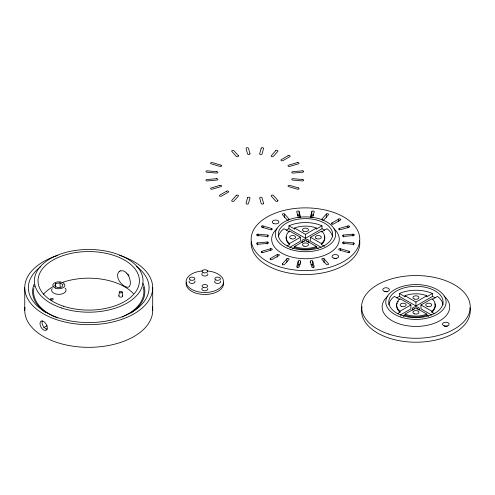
<?xml version="1.0" encoding="UTF-8"?>
<svg xmlns="http://www.w3.org/2000/svg" width="495" height="495" viewBox="0 0 495 495"><rect width="100%" height="100%" fill="white"/><g stroke="black" fill="none" stroke-linecap="round" stroke-linejoin="round"><path stroke-width="0.74" d="M118.874 295.886L119.388 291.988M55.267 287.143L55.78 283.499L59.975 282.849L63.051 284.625L61.925 287.044L57.723 287.694L54.654 285.918L55.78 283.499M298.238 261.15L296.722 266.656A1.207 0.699 0 0 0 297.73 267.455A1.207 0.699 0 0 0 299.11 266.873L300.62 261.366A1.207 0.699 0 0 0 299.617 260.568A1.207 0.699 0 0 0 298.238 261.15L298.238 265.091L297.483 267.844M312.481 217.621A1.207 0.699 0 0 0 312.704 217.317L314.214 211.81A1.207 0.699 0 0 0 313.211 211.012A1.207 0.699 0 0 0 311.831 211.594L310.322 217.095A1.207 0.699 0 0 0 310.495 217.583M311.262 217.596L311.831 215.535L311.831 211.594M282.478 263.755L286.859 258.786A1.207 0.699 0 0 1 288.48 258.483A1.207 0.699 0 0 1 289.012 259.417L284.625 264.386A1.207 0.699 0 0 1 283.004 264.689A1.207 0.699 0 0 1 282.478 263.755L282.478 265.066M326.316 214.081L321.929 219.044A1.207 0.699 0 0 0 322.455 219.984A1.207 0.699 0 0 0 324.083 219.681L328.463 214.712A1.207 0.699 0 0 0 327.938 213.772A1.207 0.699 0 0 0 326.316 214.081L326.316 217.367M119.159 271.619L118.806 271.965A8.953 5.977 50.7 0 0 118.806 280.046L119.159 280.696A9.089 5.847 53.5 0 0 120.415 282.558L122.958 285.145A9.059 5.358 58.8 0 0 124.573 286.259A9.059 5.099 61.2 0 0 126.101 286.958L126.584 287.094A9.089 4.845 63.5 0 0 127.902 287.174L128.279 287.1A9.089 4.566 65.7 0 0 129.257 286.531L129.523 286.234A8.953 4.214 67.9 0 0 129.523 278.153L129.257 277.454A9.089 4.566 65.7 0 0 128.279 275.43L127.902 274.799M324.516 246.349L321.397 244.549L321.527 243.453A19.311 11.15 0 0 0 321.527 231.066L310.483 237.26L310.483 241.201L321.063 247.314M321.397 244.549L321.527 244.443A19.311 11.15 0 0 0 324.411 236.072M434.356 313.675L431.863 312.227L431.993 311.138A19.311 11.15 0 0 0 431.993 298.751L420.948 304.945L420.948 308.886L431.529 314.993M431.863 312.227L431.993 312.122A19.311 11.15 0 0 0 434.876 303.757M43.758 327.684L47.087 325.766M287.05 245.99L289.55 244.542L289.55 243.559L300.459 237.26L300.459 241.201L289.878 247.314M294.742 228.975L294.556 228.065L305.471 234.364L316.385 228.065L316.2 228.975M316.385 229.049L322.004 225.807L322.004 228.764L305.471 238.312L288.938 228.764A27.157 15.679 0 0 0 286.265 230.113M270.474 258.452L277.305 254.51A1.207 0.699 0 0 1 279.013 254.51A1.207 0.699 0 0 1 279.013 255.494L272.182 259.436A1.207 0.699 0 0 1 270.474 259.436A1.207 0.699 0 0 1 270.474 258.452L270.474 259.764M331.928 222.973L338.753 219.031A1.207 0.699 0 0 1 340.461 219.031A1.207 0.699 0 0 1 340.461 220.015L333.636 223.957A1.207 0.699 0 0 1 331.928 223.957A1.207 0.699 0 0 1 331.928 222.973L331.928 224.285M292.681 248.521L294.556 247.444L294.556 246.454L305.471 240.155L316.385 246.454L316.385 247.444L318.254 248.521M321.397 231.945L327.016 228.702A27.157 15.679 0 0 1 332.399 236.202M397.51 313.669L400.01 312.227L400.01 311.244L410.918 304.945L410.918 308.886L400.337 314.993M405.207 296.66L405.021 295.75L415.936 302.049L426.845 295.75L426.665 296.66M426.845 296.734L432.469 293.492L432.469 296.449L415.936 305.99L399.403 296.449A27.157 15.679 0 0 0 396.73 297.798M403.147 316.206L405.021 315.123L405.021 314.139L415.936 307.841L426.845 314.139L426.845 315.123L428.72 316.206M432.482 299.271L437.481 296.387A27.157 15.679 0 0 1 443.031 304.901M294.556 228.065L294.742 227.991A19.311 11.15 0 0 1 316.2 227.991L316.385 228.065M405.021 295.75L405.207 295.676A19.311 11.15 0 0 1 426.665 295.676L426.845 295.75M316.385 246.454L315.408 246.819A19.311 11.15 0 0 1 295.527 246.819L294.556 246.454M316.385 247.444L315.408 247.803A19.311 11.15 0 0 1 295.527 247.803L294.556 247.444M426.845 314.139L425.873 314.504A19.311 11.15 0 0 1 405.993 314.504L405.021 314.139M426.845 315.123L425.873 315.488A19.311 11.15 0 0 1 405.993 315.488L405.021 315.123M261.904 251.268L270.505 248.738A1.207 0.699 0 0 1 272.132 249.041A1.207 0.699 0 0 1 271.6 249.975L263 252.506A1.207 0.699 0 0 1 261.372 252.203A1.207 0.699 0 0 1 261.904 251.268L261.904 252.58M339.335 228.486L347.942 225.955A1.207 0.699 0 0 1 349.563 226.258A1.207 0.699 0 0 1 349.037 227.199L340.43 229.73A1.207 0.699 0 0 1 338.809 229.426A1.207 0.699 0 0 1 339.335 228.486L339.335 229.804M120.415 270.889L122.958 270.815A9.059 5.358 58.8 0 1 124.573 271.464A9.059 5.099 61.2 0 1 126.101 272.621L126.584 273.11M257.592 242.903L267.133 242.03A1.207 0.699 0 0 1 268.513 242.612A1.207 0.699 0 0 1 267.51 243.41L257.969 244.283A1.207 0.699 0 0 1 256.589 243.701A1.207 0.699 0 0 1 257.592 242.903L257.592 244.876M343.431 235.057L352.966 234.185A1.207 0.699 0 0 1 354.346 234.76A1.207 0.699 0 0 1 353.343 235.558L343.808 236.431A1.207 0.699 0 0 1 342.429 235.855A1.207 0.699 0 0 1 343.431 235.057L343.431 237.025M257.969 234.185L267.51 235.057A1.207 0.699 0 0 1 268.513 235.855A1.207 0.699 0 0 1 267.133 236.431L257.592 235.558A1.207 0.699 0 0 1 256.589 234.76A1.207 0.699 0 0 1 257.969 234.185L257.969 236.152M343.808 242.03L353.343 242.903A1.207 0.699 0 0 1 354.346 243.701A1.207 0.699 0 0 1 352.966 244.283L343.431 243.41A1.207 0.699 0 0 1 342.429 242.612A1.207 0.699 0 0 1 343.808 242.03L343.808 244.004M263 225.955L271.6 228.486A1.207 0.699 0 0 1 272.132 229.426A1.207 0.699 0 0 1 270.505 229.73L261.904 227.199A1.207 0.699 0 0 1 261.372 226.258A1.207 0.699 0 0 1 263 225.955L263 227.929M340.43 248.738L349.037 251.268A1.207 0.699 0 0 1 349.563 252.203A1.207 0.699 0 0 1 347.942 252.506L339.335 249.975A1.207 0.699 0 0 1 338.809 249.041A1.207 0.699 0 0 1 340.43 248.738L340.43 250.705M310.483 237.26L321.397 243.559M288.938 228.764L288.938 225.807L294.556 229.049M420.948 304.945L431.863 311.244M399.403 296.449L399.403 293.492L405.021 296.734M300.459 237.26L289.55 230.961L288.913 231.524A19.311 11.15 0 0 0 288.913 243.002L289.55 243.559M289.55 231.951L283.926 228.702A27.157 15.679 0 0 0 278.543 236.202M410.918 304.945L400.01 298.646L399.372 299.203A19.311 11.15 0 0 0 399.372 310.681L400.01 311.244M400.01 299.63L394.385 296.387A27.157 15.679 0 0 0 388.835 304.901M400.01 312.227L399.372 311.671A19.311 11.15 0 0 1 396.761 304.592M289.55 244.542L288.913 243.986A19.311 11.15 0 0 1 286.296 236.913M284.625 214.081L289.012 219.044A1.207 0.699 0 0 1 288.48 219.984A1.207 0.699 0 0 1 286.859 219.681L282.478 214.712A1.207 0.699 0 0 1 283.004 213.772A1.207 0.699 0 0 1 284.625 214.081L284.625 217.367M324.083 258.786L328.463 263.755A1.207 0.699 0 0 1 327.938 264.689A1.207 0.699 0 0 1 326.316 264.386L321.929 259.417A1.207 0.699 0 0 1 322.455 258.483A1.207 0.699 0 0 1 324.083 258.786L324.083 262.727M298.46 217.621A1.207 0.699 0 0 1 298.238 217.317L296.722 211.81A1.207 0.699 0 0 1 297.73 211.012A1.207 0.699 0 0 1 299.11 211.594L300.62 217.095A1.207 0.699 0 0 1 300.446 217.583M312.704 261.15L314.214 266.656A1.207 0.699 0 0 1 313.211 267.455A1.207 0.699 0 0 1 311.831 266.873L310.322 261.366A1.207 0.699 0 0 1 311.324 260.568A1.207 0.699 0 0 1 312.704 261.15L312.704 265.091L313.459 267.844M299.11 211.594L299.11 215.535L299.673 217.596M122.191 292.044L122.71 295.967M59.975 282.849L60.198 287.094M415.936 302.049L415.936 305.99M353.343 242.903L353.343 244.876M352.966 234.185L352.966 236.152M349.037 251.268L349.037 252.58M347.942 225.955L347.942 227.929M338.753 219.031L338.753 221.655M310.322 261.366L310.322 262.678M305.471 234.364L305.471 238.312M300.62 261.366L300.62 263.34M286.859 258.786L286.859 262.072M277.305 254.51L277.305 257.134M271.6 228.486L271.6 229.804M270.505 248.738L270.505 250.705M267.51 235.057L267.51 237.025M267.133 242.03L267.133 244.004M152.695 287.737L152.695 310.402M24.75 287.737L24.75 310.402M297.316 215.04A1.207 0.699 0 0 1 299.11 215.535M311.831 215.535A1.207 0.699 0 0 1 313.62 215.04M359.605 240.613A54.314 31.358 0 0 1 306.356 274.527A54.314 31.358 0 0 1 251.219 241.634M334.335 258.594A3.317 1.918 0 0 1 336.563 258.637M333.976 228.746A33.796 19.515 0 0 1 327.566 253.997A33.796 19.515 0 0 1 283.369 253.997A33.796 19.515 0 0 1 276.965 228.746M288.938 225.807A27.157 15.679 0 0 1 322.004 225.807M302.501 242.401A3.62 2.091 0 0 1 303.064 239.642A3.62 2.091 0 0 1 307.878 239.642A3.62 2.091 0 0 1 308.435 242.401M302.185 242.29A3.62 2.091 0 0 1 302.501 241.975M302.909 241.696A3.62 2.091 0 0 1 304.53 241.158M306.405 241.158A3.62 2.091 0 0 1 308.75 242.29M322.004 228.764A27.157 15.679 0 0 1 324.671 230.113M310.916 264.596A1.207 0.699 0 0 1 312.704 265.091M298.238 265.091A1.207 0.699 0 0 1 299.042 264.54A1.207 0.699 0 0 1 300.261 264.695M43.257 294.5A50.694 29.267 0 0 1 52.878 286.747M62.661 282.342A50.694 29.267 0 0 1 133.433 293.646M122.284 256.292A63.973 36.933 0 0 1 136.645 312.203A63.973 36.933 0 0 1 38.777 310.817A63.973 36.933 0 0 1 57.878 255.377M119.567 255.377A63.973 36.933 0 0 1 121.609 256.057M143.29 287.007A55.162 31.847 0 0 1 124.412 315.959M123.719 316.293A55.162 31.847 0 0 1 122.123 317.023M57.519 317.939A55.162 31.847 0 0 1 55.861 317.258M55.322 317.023A55.162 31.847 0 0 1 33.827 288.554M34.161 287.007A55.162 31.847 0 0 1 34.452 285.974M152.386 306.782A63.973 36.933 0 0 1 89.249 347.335A63.973 36.933 0 0 1 24.967 307.383M65.705 288.845A7.239 4.183 0 0 1 58.583 294.377A7.239 4.183 0 0 1 52.192 288.56M65.068 288.053A7.239 4.183 0 0 1 65.42 288.443M142.937 283.288A56.127 32.404 0 0 1 133.254 311.404M132.685 311.819A56.127 32.404 0 0 1 130.921 313.044M45.924 312.642A56.127 32.404 0 0 1 34.062 284.322M122.488 295.521A1.931 1.114 0 0 1 120.922 297.155A1.931 1.114 0 0 1 118.967 295.663M136.601 266.52A60.353 34.842 0 0 1 129.498 313.422A60.353 34.842 0 0 1 47.947 313.422A60.353 34.842 0 0 1 40.844 266.52M47.471 329.101A5.129 2.964 60 0 1 43.263 326.193A5.129 2.964 60 0 1 42.304 320.89M126.584 273.054A9.089 4.845 63.5 0 1 127.902 274.737M119.159 271.538A9.089 5.847 53.5 0 1 120.415 270.815M128.997 275.876A9.015 5.804 53.5 0 1 128.267 274.589M396.934 303.93A19.311 11.15 0 0 1 397.176 303.274M397.862 302A19.311 11.15 0 0 1 398.302 301.381M412.966 310.087A3.62 2.091 0 0 1 413.529 307.327A3.62 2.091 0 0 1 418.343 307.327A3.62 2.091 0 0 1 418.9 310.087M432.469 296.449A27.157 15.679 0 0 1 435.136 297.798M444.034 296.072A33.796 19.515 0 0 1 438.217 321.583A33.796 19.515 0 0 1 393.649 321.583A33.796 19.515 0 0 1 387.832 296.072M412.651 309.975A3.62 2.091 0 0 1 414.402 308.96M416.87 308.837A3.62 2.091 0 0 1 418.9 309.66M399.403 293.492A27.157 15.679 0 0 1 432.469 293.492M469.99 307.785A54.314 31.358 0 0 1 415.045 342.212A54.314 31.358 0 0 1 362.08 306.764M385.054 291.784A3.317 1.918 0 0 1 387.276 291.827M444.38 326.372A3.317 1.918 0 0 1 447.43 326.434M223.505 282.948A18.711 10.803 0 0 1 204.225 294.451A18.711 10.803 0 0 1 186.287 282.243M207.281 270.975A18.711 10.803 0 0 1 220.615 287.49A18.711 10.803 0 0 1 189.059 287.49A18.711 10.803 0 0 1 202.399 270.975M207.677 288.48A3.019 1.745 0 0 1 204.577 290.812A3.019 1.745 0 0 1 202.226 288.208M194.77 280.95A3.019 1.745 0 0 1 192.035 283.425A3.019 1.745 0 0 1 189.3 280.95M220.479 281.086A3.019 1.745 0 0 1 217.379 283.418A3.019 1.745 0 0 1 215.028 280.813M207.677 273.698A3.019 1.745 0 0 1 204.577 276.031A3.019 1.745 0 0 1 202.226 273.419M247.587 197.808L246.071 203.315A1.207 0.699 0 0 0 247.079 204.113A1.207 0.699 0 0 0 248.459 203.532L249.969 198.025A1.207 0.699 0 0 0 248.966 197.227A1.207 0.699 0 0 0 247.587 197.808M261.181 148.252L259.671 153.759A1.207 0.699 0 0 0 260.673 154.551A1.207 0.699 0 0 0 262.053 153.976L263.563 148.469A1.207 0.699 0 0 0 262.56 147.671A1.207 0.699 0 0 0 261.181 148.252M236.208 195.445L231.821 200.413A1.207 0.699 0 0 0 232.353 201.347A1.207 0.699 0 0 0 233.974 201.044L238.361 196.076A1.207 0.699 0 0 0 237.829 195.141A1.207 0.699 0 0 0 236.208 195.445M275.659 150.74L271.279 155.708A1.207 0.699 0 0 0 271.805 156.643A1.207 0.699 0 0 0 273.432 156.34L277.813 151.371A1.207 0.699 0 0 0 277.287 150.437A1.207 0.699 0 0 0 275.659 150.74M226.654 191.169L219.823 195.11A1.207 0.699 0 0 0 219.823 196.094A1.207 0.699 0 0 0 221.531 196.094L228.362 192.153A1.207 0.699 0 0 0 228.362 191.169A1.207 0.699 0 0 0 226.654 191.169M288.102 155.69L281.278 159.631A1.207 0.699 0 0 0 281.278 160.615A1.207 0.699 0 0 0 282.985 160.615L289.81 156.674A1.207 0.699 0 0 0 289.81 155.69A1.207 0.699 0 0 0 288.102 155.69M46.134 330.072L45.348 330.326A5.136 3.038 58.8 0 1 43.486 329.868A5.129 2.89 61.2 0 1 41.333 327.696L41.005 327.115A5.123 2.735 63.5 0 1 41.005 321.187L41.333 321.051A5.129 2.89 61.2 0 1 43.486 321.484A5.117 3.026 58.8 0 1 45.348 323.074L46.134 324.151A5.123 3.168 56.2 0 1 46.134 330.078M219.854 185.396L211.254 187.927A1.207 0.699 0 0 0 210.722 188.861A1.207 0.699 0 0 0 212.349 189.164L220.949 186.634A1.207 0.699 0 0 0 221.475 185.699A1.207 0.699 0 0 0 219.854 185.396M297.291 162.614L288.684 165.144A1.207 0.699 0 0 0 288.158 166.085A1.207 0.699 0 0 0 289.779 166.388L298.386 163.857A1.207 0.699 0 0 0 298.912 162.923A1.207 0.699 0 0 0 297.291 162.614M216.482 178.689L206.941 179.561A1.207 0.699 0 0 0 205.939 180.359A1.207 0.699 0 0 0 207.318 180.941L216.86 180.069A1.207 0.699 0 0 0 217.862 179.27A1.207 0.699 0 0 0 216.482 178.689M302.315 170.843L292.78 171.715A1.207 0.699 0 0 0 291.778 172.514A1.207 0.699 0 0 0 293.158 173.089L302.692 172.217A1.207 0.699 0 0 0 303.695 171.425A1.207 0.699 0 0 0 302.315 170.843M216.86 171.715L207.318 170.843A1.207 0.699 0 0 0 205.939 171.425A1.207 0.699 0 0 0 206.941 172.217L216.482 173.089A1.207 0.699 0 0 0 217.862 172.514A1.207 0.699 0 0 0 216.86 171.715M302.692 179.561L293.158 178.689A1.207 0.699 0 0 0 291.778 179.27A1.207 0.699 0 0 0 292.78 180.069L302.315 180.941A1.207 0.699 0 0 0 303.695 180.359A1.207 0.699 0 0 0 302.692 179.561M220.949 165.144L212.349 162.614A1.207 0.699 0 0 0 210.722 162.923A1.207 0.699 0 0 0 211.254 163.857L219.854 166.388A1.207 0.699 0 0 0 221.475 166.085A1.207 0.699 0 0 0 220.949 165.144M298.386 187.927L289.779 185.396A1.207 0.699 0 0 0 288.158 185.699A1.207 0.699 0 0 0 288.684 186.634L297.291 189.164A1.207 0.699 0 0 0 298.912 188.861A1.207 0.699 0 0 0 298.386 187.927M238.361 155.708L233.974 150.74A1.207 0.699 0 0 0 232.353 150.437A1.207 0.699 0 0 0 231.821 151.371L236.208 156.34A1.207 0.699 0 0 0 237.829 156.643A1.207 0.699 0 0 0 238.361 155.708M277.813 200.413L273.432 195.445A1.207 0.699 0 0 0 271.805 195.141A1.207 0.699 0 0 0 271.279 196.076L275.659 201.044A1.207 0.699 0 0 0 277.287 201.347A1.207 0.699 0 0 0 277.813 200.413M249.969 153.759L248.459 148.252A1.207 0.699 0 0 0 247.079 147.671A1.207 0.699 0 0 0 246.071 148.469L247.587 153.976A1.207 0.699 0 0 0 248.966 154.551A1.207 0.699 0 0 0 249.969 153.759M263.563 203.315L262.053 197.808A1.207 0.699 0 0 0 260.673 197.227A1.207 0.699 0 0 0 259.671 198.025L261.181 203.532A1.207 0.699 0 0 0 262.56 204.113A1.207 0.699 0 0 0 263.563 203.315M273.84 223.61A3.317 1.918 0 0 0 278.914 222.051A3.317 1.918 0 0 0 274.038 220.294A3.317 1.918 0 0 0 273.84 223.61M278.314 266.39A54.314 31.358 0 0 0 359.785 239.233A54.314 31.358 0 0 0 278.314 212.077A54.314 31.358 0 0 0 278.314 266.39M316.138 238.491A3.019 1.745 0 0 0 321.187 237.711A3.019 1.745 0 0 0 317.493 235.577A3.019 1.745 0 0 0 316.138 238.491M290.379 249.393A30.176 17.424 0 0 0 335.647 234.302A30.176 17.424 0 0 0 290.379 219.217A30.176 17.424 0 0 0 290.379 249.393M333.587 258.105A3.317 1.918 0 0 0 338.66 256.546A3.317 1.918 0 0 0 333.785 254.789A3.317 1.918 0 0 0 333.587 258.105M291.159 238.769A3.019 1.745 0 0 0 295.682 237.26A3.019 1.745 0 0 0 291.159 235.75A3.019 1.745 0 0 0 291.159 238.769M290.379 247.339A27.157 15.679 0 0 0 332.572 235.329A27.157 15.679 0 0 0 293.461 220.244A27.157 15.679 0 0 0 290.379 247.339M303.336 231.103A3.019 1.745 0 0 0 308.385 230.317A3.019 1.745 0 0 0 304.691 228.189A3.019 1.745 0 0 0 303.336 231.103M303.961 246.163A3.019 1.745 0 0 0 308.49 244.654A3.019 1.745 0 0 0 303.961 243.144A3.019 1.745 0 0 0 303.961 246.163M63.372 306.182A50.694 29.267 0 0 0 139.417 280.838A50.694 29.267 0 0 0 63.372 255.488A50.694 29.267 0 0 0 63.372 306.182M55.378 288.121A6.033 3.484 0 0 0 64.864 285.584A6.033 3.484 0 0 0 56.312 282.113A6.033 3.484 0 0 0 55.378 288.121M61.566 307.995A54.314 31.358 0 0 0 143.036 280.838A54.314 31.358 0 0 0 61.566 253.675A54.314 31.358 0 0 0 61.566 307.995M119.914 292.743A1.411 0.817 0 0 0 122.185 292.217A1.411 0.817 0 0 0 120.254 291.345A1.411 0.817 0 0 0 119.914 292.743M50.973 299.766A1.411 0.817 0 0 0 53.237 299.234A1.411 0.817 0 0 0 51.313 298.367A1.411 0.817 0 0 0 50.973 299.766M414.426 299.06A3.019 1.745 0 0 0 418.949 297.551A3.019 1.745 0 0 0 414.426 296.041A3.019 1.745 0 0 0 414.426 299.06M427.228 306.454A3.019 1.745 0 0 0 431.751 304.945A3.019 1.745 0 0 0 427.228 303.435A3.019 1.745 0 0 0 427.228 306.454M400.845 317.072A30.176 17.424 0 0 0 446.106 301.987A30.176 17.424 0 0 0 400.845 286.902A30.176 17.424 0 0 0 400.845 317.072M401.624 306.454A3.019 1.745 0 0 0 406.147 304.945A3.019 1.745 0 0 0 401.624 303.435A3.019 1.745 0 0 0 401.624 306.454M414.426 313.842A3.019 1.745 0 0 0 418.949 312.333A3.019 1.745 0 0 0 414.426 310.829A3.019 1.745 0 0 0 414.426 313.842M400.845 315.024A27.157 15.679 0 0 0 443.031 303.014A27.157 15.679 0 0 0 403.92 287.923A27.157 15.679 0 0 0 400.845 315.024M388.773 334.075A54.314 31.358 0 0 0 470.25 306.912A54.314 31.358 0 0 0 388.773 279.755A54.314 31.358 0 0 0 388.773 334.075M384.306 291.295A3.317 1.918 0 0 0 389.379 289.736A3.317 1.918 0 0 0 384.497 287.979A3.317 1.918 0 0 0 384.306 291.295M444.052 325.79A3.317 1.918 0 0 0 449.126 324.225A3.317 1.918 0 0 0 444.244 322.468A3.317 1.918 0 0 0 444.052 325.79M203.451 287.508A2.778 1.603 0 0 0 207.615 286.116A2.778 1.603 0 0 0 203.451 284.73A2.778 1.603 0 0 0 203.451 287.508M215.857 279.953A2.778 1.603 0 0 0 220.374 279.007A2.778 1.603 0 0 0 216.692 277.219A2.778 1.603 0 0 0 215.857 279.953M203.055 272.566A2.778 1.603 0 0 0 207.572 271.613A2.778 1.603 0 0 0 203.891 269.831A2.778 1.603 0 0 0 203.055 272.566M190.445 280.04A2.778 1.603 0 0 0 194.801 278.864A2.778 1.603 0 0 0 190.866 277.274A2.778 1.603 0 0 0 190.445 280.04"/></g></svg>
